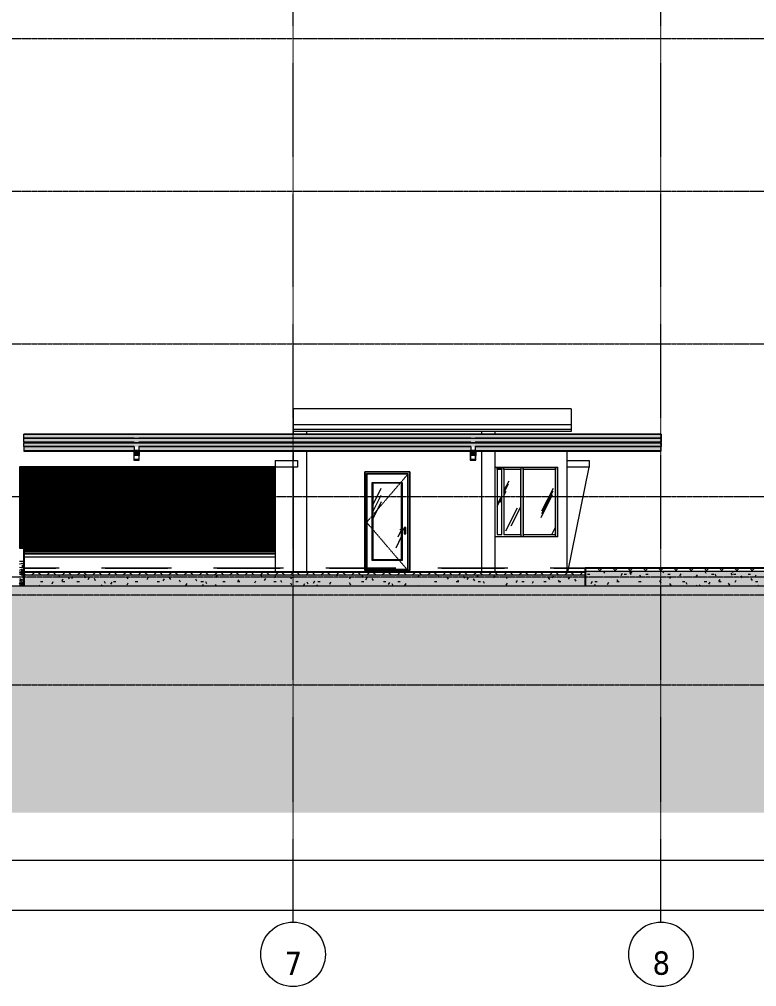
# Model space of a CAD drawing. Header units: millimetres. Extents: x 25061 to 259291, y -8723 to 35400.
# Drawn here: x 63053 to 79485, y -8723 to 12830 of the extents above; entities that cross this region are included whole.
import ezdxf

# ---------------------------------------------------------------- set-up
doc = ezdxf.new("R2010")
doc.units = ezdxf.units.MM
for name, pattern in [('Centre', [31.75, 6.35, -4.7625, 15.875, -4.7625]), ('Dash', [6.35, 3.175, -3.175]), ('Grid Line', [22.225, 12.7, -3.175, 3.175, -3.175])]:
    doc.linetypes.add(name, pattern=pattern)
for name, color, linetype, lineweight in [('0-1', 7, 'Continuous', 5), ('A-ANNO-DIMS', 211, 'Continuous', 9), ('A-ANNO-DIMS-160', 211, 'Continuous', 9), ('A-DETL-GENF-1', 9, 'Continuous', 9), ('A-DETL-GENF-HDLN', 1, 'Dash', 9), ('A-DETL-GENF-HDLN-2', 1, 'Continuous', 9), ('A-DETL-THIN', 151, 'Continuous', 9), ('A-DOOR', 31, 'Continuous', 9), ('A-FLOR', 192, 'Continuous', 9), ('A-FLOR-1', 10, 'Continuous', 25), ('A-FLOR-2', 7, 'Continuous', 9), ('A-FLOR-3', 192, 'Continuous', 25), ('A-FLOR-LEVL-2', 51, 'Centre', 9), ('A-FLOR-MCUT', 51, 'Continuous', 9), ('A-FLOR-PATT-3', 8, 'Continuous', 9), ('A-GLAZ-CURT', 52, 'Continuous', 9), ('A-GLAZ-CWMG', 51, 'Continuous', 9), ('A-WALL', 113, 'Continuous', 9), ('A-WALL-PATT-4', 111, 'Continuous', 9), ('C-PRKG', 70, 'Continuous', 9), ('S-COLS', 52, 'Continuous', 9), ('S-COLS-2', 52, 'Continuous', 18), ('S-GRID-1', 1, 'Grid Line', 9), ('S-GRID-IDEN', 1, 'Continuous', 9)]:
    doc.layers.add(name, color=color, linetype=linetype, lineweight=lineweight)
doc.styles.add('Tahoma_B_1', font='tahomabd.ttf', dxfattribs={"height": 520})
doc.styles.add('UTM Avo', font='', dxfattribs={"width": 0.9, "height": 400})
doc.styles.get('UTM Avo').set_extended_font_data('UTM Avo')
doc.dimstyles.new('1_Dim_chi_tiet_2_5', dxfattribs={"dimscale": 304.8, "dimtxt": 399.720379, "dimasz": 0.629921, "dimexe": 0.524934, "dimexo": 0.0625, "dimgap": 0.052493, "dimtad": 1, "dimdec": 0, "dimrnd": 5, "dimzin": 0, "dimdsep": 46, "dimtxsty": 'UTM Avo', "dimblk1": 'OBLIQUE', "dimblk2": 'OBLIQUE', "dimsah": 1, "dimcen": 0.09, "dimdle": 0.524934, "dimazin": 0, "dimtfac": 1, "dimtdec": 4, "dimtix": 1, "dimtmove": 0, "dimatfit": 3, "dimfxl": 1.049869, "dimfxlon": 1, "dimtvp": 1, "dimtolj": 1, "dimtzin": 0, "dimarcsym": 2})
pattern_1 = [(0, (81080.3, 14125), (650.24, 162.56), [53.645, -434.035, 53.645, -434.035, -2600.96]), (0, (81080.3, 14125), (650.24, 162.56), [-975.36, 53.645, -921.715, 53.645, -434.035, -1137.92]), (0, (81080.3, 14125), (650.24, 162.56), [-2438.4, 53.645, -271.475, 53.645, -759.155]), (120, (81324.14, 14206.28), (-465.9011, 481.8444), [53.645, -434.035, 53.645, -3034.995]), (120, (81324.14, 14206.28), (-465.9011, 481.8444), [-541.325, -434.035, 53.645, -921.715, -1625.6]), (120, (81324.14, 14206.28), (-465.9011, 481.8444), [-1950.72, 53.645, -434.035, 53.645, -1084.275]), (120, (81324.14, 14206.28), (-465.9011, 481.8444), [-2492.045, -271.475, 53.645, -759.155]), (240, (81405.42, 14531.4), (-184.3389, -644.4044), [53.645, -434.035, 53.645, -3034.995]), (240, (81405.42, 14531.4), (-184.3389, -644.4044), [-541.325, -434.035, 53.645, -921.715, -1625.6]), (240, (81405.42, 14531.4), (-184.3389, -644.4044), [-1950.72, 53.645, -434.035, 53.645, -1084.275]), (240, (81405.42, 14531.4), (-184.3389, -644.4044), [-2492.045, -271.475, 53.645, -759.155])]
pattern_2 = [(50, (81080.3, 14125), (291.4942, -25.5022), [30.48, -335.28]), (355, (81080.3, 14125), (-56.389, 305.691), [24.384, -268.224]), (100.451, (81104.6, 14122.88), (235.108, 280.1865), [25.904, -284.944]), (46.184, (81080.3, 14206.28), (433.727, -67.2684), [45.72, -502.92]), (96.636, (81116.45, 14200.67), (379.844, 395.8845), [38.856, -427.416]), (351.184, (81080.3, 14206.3), (379.848, 395.881), [36.576, -402.336]), (21, (81120.94, 14185.96), (242.5828, -163.624), [30.48, -335.28]), (326, (81120.94, 14185.96), (98.883, 294.701), [24.384, -268.224]), (71.451, (81141.16, 14172.33), (341.4672, 131.074), [25.904, -284.944]), (37.5, (81080.3, 14125), (4.9419, 135.28833), [5.364, -259.608, 5.364, -266.924, -269.24]), (37.5, (81080.3, 14125), (4.9419, 135.28833), [-537.261, 5.364, -263.876]), (7.5, (81080.3, 14125), (106.9117, 160.2891), [5.364, -149.88, 5.364, -253.512, -102.616]), (7.5, (81080.3, 14125), (106.9117, 160.2891), [-414.122, 5.364, -97.252]), (327.5, (80989.68, 14125), (216.9455, -9.16625), [5.364, -96.236, 5.364, -311.628, -420.624]), (327.5, (80989.68, 14125), (216.9455, -9.16625), [-418.592, 5.364, -415.26]), (317.5, (80949.04, 14125), (237.007, 40.6827), [5.364, -126.716, 5.364, -205.151, -298.704]), (317.5, (80949.04, 14125), (237.007, 40.6827), [-342.595, 5.364, -293.34])]
pattern_3 = [(45, (81080.3, 14125), (-169.7056, 169.7056), []), (135, (81080.3, 14125), (-169.7056, -169.7056), [])]
pattern_4 = [(63.435, (81283.5, 14226.6), (-817.87, 2453.6), [1016, -609.6, 1016, -609.6, -1292.49]), (63.435, (81283.5, 14226.6), (-817.87, 2453.6), [-3251.2, 406.4, -886.1]), (63.435, (81232.7, 14277.4), (-817.87, 2453.6), [812.8, -1016, 609.6, -609.6, -1495.69]), (63.435, (81232.7, 14277.4), (-817.87, 2453.6), [-3048, 711.2, -784.5]), (63.435, (81232.7, 14429.8), (-817.87, 2453.6), [609.6, -1219.2, 406.4, -609.6, -1698.89]), (63.435, (81232.7, 14429.8), (-817.87, 2453.6), [-2844.8, 914.4, -784.5]), (63.435, (81385.1, 14277.4), (-817.87, 2453.6), [609.6, -1219.2, 508, -2206.89]), (63.435, (81537.5, 14429.8), (-817.87, 2453.6), [304.8, -1524, 203.2, -2511.69]), (63.435, (81283.5, 14683.8), (-817.87, 2453.6), [203.2, -1524, 203.2, -812.8, -1800.49]), (63.435, (81283.5, 14683.8), (-817.87, 2453.6), [-2743.2, 508, -1292.5]), (63.435, (82197.9, 14531.4), (-817.87, 2453.6), [1016, -1524, 1219.2, -804.81]), (63.435, (82197.9, 14379), (-817.87, 2453.6), [1422.4, -1016, 1524, -601.61]), (63.435, (82299.5, 14429.8), (-817.87, 2453.6), [1625.6, -812.8, 1219.2, -886.09]), (63.435, (82451.9, 14582.2), (-817.87, 2453.6), [1016, -1422.4, 812.8, -1292.49]), (63.435, (82299.5, 14887), (-817.87, 2453.6), [508, -2032, 609.6, -1394.09]), (63.435, (82604.3, 14734.6), (-817.87, 2453.6), [406.4, -2032, 406.4, -1698.89])]
pattern_5 = [(63.435, (82989.9, 14236.3), (-0.002, 1625.6), [567.96, -3066.99]), (63.435, (81364.3, 14236.3), (-0.002, 1625.6), [567.96, -3066.99]), (63.435, (83768.1, 14550.35), (-0.002, 1625.6), [567.96, -3066.99]), (63.435, (82142.5, 14550.35), (-0.002, 1625.6), [567.96, -3066.99]), (63.435, (83650.3, 14439.5), (-0.002, 1625.6), [567.96, -3066.99]), (63.435, (82024.7, 14439.5), (-0.002, 1625.6), [567.96, -3066.99]), (63.435, (83530.26, 15074.4), (-0.002, 1625.6), [276.06, -3358.9]), (63.435, (81904.66, 15074.4), (-0.002, 1625.6), [276.06, -3358.9]), (63.435, (83451.74, 14976.15), (-0.002, 1625.6), [567.96, -3066.99]), (63.435, (81826.14, 14976.15), (-0.002, 1625.6), [567.96, -3066.99]), (63.435, (83465.6, 15046.7), (-0.002, 1625.6), [567.96, -3066.99]), (63.435, (81840, 15046.7), (-0.002, 1625.6), [567.96, -3066.99]), (63.435, (82809.74, 14737.2), (-0.002, 1625.6), [567.96, -3066.99]), (63.435, (81184.14, 14737.2), (-0.002, 1625.6), [567.96, -3066.99]), (63.435, (82823.6, 14820.35), (-0.002, 1625.6), [567.96, -3066.99]), (63.435, (81198, 14820.35), (-0.002, 1625.6), [567.96, -3066.99]), (63.435, (82827.3, 14880.3), (-0.002, 1625.6), [567.96, -3066.99]), (63.435, (81201.7, 14880.3), (-0.002, 1625.6), [567.96, -3066.99])]

# ---------------------------------------------------------------- blocks, each defined once
blk = doc.blocks.new('NCV_TKTC_KET CAU_rvt-1-TKCS_MẶT CẮT 1')
at = {"layer": 'A-FLOR-1'}
for p, q in [((63153, 550), (63149, 549)), ((63149, 549), (63149, 347)), ((63153, 348), (63153, 550)), ((63149, 347), (63153, 348))]:
    blk.add_line(p, q, dxfattribs=at)
at = {"layer": 'A-FLOR-2', "flags": 128}
for points in [[(63153, 550), (63152, 550), (63149, 549)], [(63149, 347), (63152, 348), (63153, 348)]]:
    blk.add_lwpolyline(points, dxfattribs=at)
blk = doc.blocks.new('xe oto1 - xe oto-615462-TKCS_MẶT CẮT 1')
at = {"layer": 'C-PRKG'}
for p, q in [((68662.564287, 600), (68162.564287, 600)), ((68162.564287, 600), (68212.564287, 600)), ((68662.564287, 600), (68162.564287, 600)), ((68162.564287, 600), (68662.564287, 600)), ((68212.564287, 600), (68162.564287, 600)), ((68162.564287, 600), (68662.564287, 600)), ((68212.564287, 600), (68662.564287, 600)), ((68662.564287, 600), (68212.564287, 600)), ((68942.564287, 600), (68282.564287, 600)), ((68942.564287, 600), (68282.564287, 600)), ((68362.564287, 600), (68862.564287, 600)), ((68862.564287, 600), (68362.564287, 600)), ((68362.564287, 600), (68862.564287, 600)), ((68862.564287, 600), (68362.564287, 600)), ((70542.564287, 600), (69882.564287, 600)), ((70542.564287, 600), (69882.564287, 600)), ((69962.564287, 600), (70462.564287, 600)), ((70462.564287, 600), (69962.564287, 600)), ((69962.564287, 600), (70462.564287, 600)), ((70462.564287, 600), (69962.564287, 600)), ((70662.564287, 600), (70162.564287, 600)), ((70662.564287, 600), (70162.564287, 600)), ((70162.564287, 600), (70612.564287, 600)), ((70662.564287, 600), (70162.564287, 600)), ((70162.564287, 600), (70662.564287, 600)), ((70612.564287, 600), (70162.564287, 600)), ((70612.564287, 600), (70662.564287, 600)), ((70662.564287, 600), (70612.564287, 600))]:
    blk.add_line(p, q, dxfattribs=at)
blk = doc.blocks.new('DOOR_CW_01 CANH MO-PANEL KINH - DIG_05-1000x2200-CỬA NHÔM KÍNH-2022776-TKCS_MẶT CẮT 1')
at = {"layer": 'A-DETL-GENF-HDLN-2'}
h = blk.add_hatch(dxfattribs=at)
h.set_pattern_fill('FP_13', color=256, style=0, pattern_type=2)
h.set_pattern_definition(pattern_4)
h.paths.add_polyline_path([(71573, 776), (71588, 776), (71588, 1457), (71573, 1457), (71573, 791), (70933, 791), (70933, 2493), (71573, 2493), (71573, 1474), (71588, 1474), (71588, 2508), (70918, 2508), (70918, 776), (70933, 776)])
h = blk.add_hatch(dxfattribs=at)
h.set_pattern_fill('FP_13', color=256, style=0, pattern_type=2)
h.set_pattern_definition(pattern_4)
h.paths.add_polyline_path([(71573, 791), (71573, 1457), (71547, 1457), (71547, 1474), (71573, 1474), (71573, 2493), (70933, 2493), (70933, 791)])
at = {"layer": 'A-DETL-GENF-HDLN'}
for p, q in [((70793, 1623), (71713, 2697)), ((71713, 550), (70793, 1623))]:
    blk.add_line(p, q, dxfattribs=at)
at = {"layer": 'A-DOOR'}
for p, q in [((71753, 2750), (70753, 2750)), ((70753, 2750), (70753, 550)), ((70793, 550), (70793, 2710)), ((70793, 2710), (71713, 2710)), ((70803, 550), (70803, 2700)), ((70803, 2700), (71703, 2700)), ((71703, 2700), (71703, 550)), ((71713, 2710), (71713, 550)), ((71753, 550), (71753, 2750)), ((70918, 2508), (71588, 2508)), ((70918, 776), (70918, 2508)), ((71573, 2493), (70933, 2493)), ((70933, 2493), (70933, 791)), ((71573, 1474), (71573, 2493)), ((71588, 2508), (71588, 1474)), ((71547, 1474), (71573, 1474)), ((71547, 1457), (71547, 1474)), ((71573, 1457), (71547, 1457)), ((71648, 1474), (71573, 1474)), ((71573, 791), (71573, 1457)), ((71648, 1457), (71573, 1457)), ((71588, 1457), (71588, 776)), ((71628, 1506), (71628, 1474)), ((71667, 1506), (71628, 1506)), ((71628, 1457), (71628, 1366)), ((71628, 1366), (71667, 1366)), ((71667, 1366), (71667, 1506)), ((71588, 776), (70918, 776)), ((70933, 791), (71573, 791)), ((70753, 550), (70793, 550)), ((70803, 576), (71703, 576)), ((71713, 550), (71753, 550))]:
    blk.add_line(p, q, dxfattribs=at)
for start, end in [(0, 90), (270, 360)]:
    blk.add_arc((71648, 1466), 8.5, start, end, dxfattribs=at)
blk = doc.blocks.new('NBS_CLDPhysicalSecuritySystems_MtlMeshPnlFncngSym_CLDModsecSecurusS3_InfillPanel - NBS_CLDPhysicalSecuritySystems_MtlMeshPnlFncngSym_CLDModsecSecurusS2_InfillPanel-4716033-TKCS_MẶT CẮT 1')
at = {"layer": ''}
h = blk.add_hatch(dxfattribs=at)
h.set_pattern_fill('FP_15', color=256, style=0, pattern_type=2)
h.set_pattern_definition([(0, (69152.564, 850), (0, 13), []), (90, (69152.564, 850), (-76, 5e-15), [])])
h.paths.add_polyline_path([(63939, 971), (64899, 971), (64899, 2850), (63939, 2850), (63939, 1235)])
h.paths.add_polyline_path([(66939, 971), (67899, 971), (67899, 2850), (66939, 2850), (66939, 1235)])
h.paths.add_polyline_path([(64939, 971), (65899, 971), (65899, 2850), (64939, 2850), (64939, 1235)])
h.paths.add_polyline_path([(67939, 971), (68753, 971), (68753, 2850), (67939, 2850), (67939, 1235)])
h.paths.add_polyline_path([(65939, 971), (66899, 971), (66899, 2850), (65939, 2850), (65939, 1235)])
h.paths.add_polyline_path([(63163, 971), (63899, 971), (63899, 2850), (63053, 2850), (63053, 1050), (63163, 1050)])
for p, q in [((63899, 2850), (63053, 2850)), ((63899, 2850), (63899, 971)), ((63903, 2850), (63899, 2850)), ((63935, 2850), (63903, 2850)), ((63939, 2850), (63935, 2850)), ((64899, 2850), (63938, 2850)), ((63939, 971), (63939, 2850)), ((64899, 2850), (64899, 971)), ((64903, 2850), (64899, 2850)), ((64935, 2850), (64903, 2850)), ((64939, 2850), (64935, 2850)), ((65899, 2850), (64938, 2850)), ((64939, 971), (64939, 2850)), ((65899, 2850), (65899, 971)), ((65903, 2850), (65899, 2850)), ((65935, 2850), (65903, 2850)), ((65939, 2850), (65935, 2850)), ((66899, 2850), (65938, 2850)), ((65939, 971), (65939, 2850)), ((66899, 2850), (66899, 971)), ((66903, 2850), (66899, 2850)), ((66935, 2850), (66903, 2850)), ((66939, 2850), (66935, 2850)), ((67899, 2850), (66938, 2850)), ((66939, 971), (66939, 2850)), ((67899, 2850), (67899, 971)), ((67903, 2850), (67899, 2850)), ((67935, 2850), (67903, 2850)), ((67939, 2850), (67935, 2850)), ((68753, 2850), (67938, 2850)), ((67939, 971), (67939, 2850)), ((68753, 971), (63163, 971)), ((63163, 930), (68753, 930)), ((63903, 971), (63899, 971)), ((63935, 971), (63903, 971)), ((63938, 971), (63935, 971)), ((64903, 971), (64899, 971)), ((64935, 971), (64903, 971)), ((64938, 971), (64935, 971)), ((65903, 971), (65899, 971)), ((65935, 971), (65903, 971)), ((65938, 971), (65935, 971)), ((66903, 971), (66899, 971)), ((66935, 971), (66903, 971)), ((66938, 971), (66935, 971)), ((67903, 971), (67899, 971)), ((67935, 971), (67903, 971)), ((67938, 971), (67935, 971))]:
    blk.add_line(p, q, dxfattribs=at)
blk = doc.blocks.new('System Panel - Glazed-2035462-TKCS_MẶT CẮT 1')
at = {"layer": 'A-GLAZ-CURT'}
h = blk.add_hatch(dxfattribs=at)
h.set_pattern_fill('FP_2', color=256, style=0, pattern_type=2)
h.set_pattern_definition(pattern_5)
h.paths.add_polyline_path([(75002.564287, 1350), (75002.564287, 2800), (74277.564287, 2800), (74277.564287, 1350)])
for p, q in [((75002.564287, 2800), (74277.564287, 2800)), ((74277.564287, 2800), (74277.564287, 1350)), ((75002.564287, 1350), (75002.564287, 2800)), ((74277.564287, 1350), (75002.564287, 1350))]:
    blk.add_line(p, q, dxfattribs=at)
blk = doc.blocks.new('Rectangular Mullion - 50 x 100mm-4738934-TKCS_MẶT CẮT 1')
at = {"layer": 'A-GLAZ-CWMG'}
blk.add_hatch(color=256, dxfattribs=at).paths.add_polyline_path([(73803, 2800), (73803, 2850), (73703, 2850), (73703, 2800)])
for p, q in [((73703, 2800), (73703, 2850)), ((73803, 2850), (73803, 2800))]:
    blk.add_line(p, q, dxfattribs=at)
blk = doc.blocks.new('Rectangular Mullion - 50 x 100mm-2035464-TKCS_MẶT CẮT 1')
at = {"layer": 'A-GLAZ-CWMG'}
blk.add_hatch(color=256, dxfattribs=at).paths.add_polyline_path([(75052.564287, 1300), (75052.564287, 2850), (75002.564287, 2850), (75002.564287, 1300)])
for p, q in [((75002.564287, 2800), (75002.564287, 2850)), ((75002.564287, 1300), (75002.564287, 1350))]:
    blk.add_line(p, q, dxfattribs=at)
blk = doc.blocks.new('System Panel - Glazed-4709710-TKCS_MẶT CẮT 1')
at = {"layer": 'A-GLAZ-CURT'}
h = blk.add_hatch(dxfattribs=at)
h.set_pattern_fill('FP_2', color=256, style=0, pattern_type=2)
h.set_pattern_definition(pattern_5)
h.paths.add_polyline_path([(73948, 1350), (74228, 1350), (74228, 2800), (73853, 2800), (73853, 1350)])
for p, q in [((74228, 2800), (73853, 2800)), ((73853, 2800), (73853, 1350)), ((74228, 1350), (74228, 2800)), ((73853, 1350), (74228, 1350))]:
    blk.add_line(p, q, dxfattribs=at)
blk = doc.blocks.new('Rectangular Mullion - 50 x 100mm-2023108-TKCS_MẶT CẮT 1')
at = {"layer": 'A-GLAZ-CWMG'}
blk.add_hatch(color=256, dxfattribs=at).paths.add_polyline_path([(75002.564287, 2800), (75002.564287, 2850), (74277.564287, 2850), (74277.564287, 2800)])
for p, q in [((74277.564287, 2800), (74277.564287, 2850)), ((75002.564287, 2850), (75002.564287, 2800))]:
    blk.add_line(p, q, dxfattribs=at)
blk = doc.blocks.new('Rectangular Mullion - 50 x 100mm-2035461-TKCS_MẶT CẮT 1')
at = {"layer": 'A-GLAZ-CWMG'}
blk.add_hatch(color=256, dxfattribs=at).paths.add_polyline_path([(74277.564287, 1300), (74277.564287, 2850), (74227.564287, 2850), (74227.564287, 1300)])
for p, q in [((74227.564287, 2850), (74227.564287, 2800)), ((74277.564287, 2850), (74277.564287, 2800)), ((74227.564287, 1350), (74227.564287, 1300)), ((74277.564287, 1350), (74277.564287, 1300))]:
    blk.add_line(p, q, dxfattribs=at)
blk = doc.blocks.new('TRỤ ĐỂ XE - TRỤ ĐỂ XE-2599185-TKCS_MẶT CẮT 1')
at = {"layer": 'S-COLS'}
blk.add_hatch(color=256, dxfattribs=at).paths.add_polyline_path([(65713, 3123), (65713, 3223), (65613, 3223), (65613, 3123)])
for p, q in [((65613, 3501), (65613, 3492)), ((65713, 3501), (65713, 3492)), ((65613, 3409), (65613, 3393)), ((65613, 3309), (65613, 3223)), ((65713, 3409), (65713, 3393)), ((65713, 3309), (65713, 3223)), ((65603, 3207), (65603, 3115)), ((65613, 3123), (65613, 3115)), ((65713, 3123), (65713, 3115)), ((65723, 3207), (65723, 3115))]:
    blk.add_line(p, q, dxfattribs=at)
at = {"layer": 'S-COLS-2'}
for p, q in [((65613, 3115), (65603, 3115)), ((65603, 3115), (65603, 3011)), ((65713, 3223), (65613, 3223)), ((65613, 3223), (65613, 3123)), ((65613, 3123), (65713, 3123)), ((65613, 3022), (65613, 3115)), ((65713, 3022), (65613, 3022)), ((65713, 3123), (65713, 3223)), ((65723, 3115), (65713, 3115)), ((65713, 3115), (65713, 3022)), ((65723, 3011), (65723, 3115)), ((65603, 3011), (65723, 3011))]:
    blk.add_line(p, q, dxfattribs=at)
blk = doc.blocks.new('System Panel - Glazed-4738936-TKCS_MẶT CẮT 1')
at = {"layer": 'A-GLAZ-CURT'}
h = blk.add_hatch(dxfattribs=at)
h.set_pattern_fill('FP_2', color=256, style=0, pattern_type=2)
h.set_pattern_definition(pattern_5)
h.paths.add_polyline_path([(73803, 1350), (73803, 2800), (73703, 2800), (73703, 1350)])
for p, q in [((73803, 2800), (73703, 2800)), ((73703, 2800), (73703, 1350)), ((73803, 1350), (73803, 2800)), ((73703, 1350), (73803, 1350))]:
    blk.add_line(p, q, dxfattribs=at)
blk = doc.blocks.new('Rectangular Mullion - 50 x 100mm-4709699-TKCS_MẶT CẮT 1')
at = {"layer": 'A-GLAZ-CWMG'}
blk.add_hatch(color=256, dxfattribs=at).paths.add_polyline_path([(74228, 2800), (74228, 2850), (73853, 2850), (73853, 2800), (73948, 2800)])
for p, q in [((73853, 2800), (73853, 2850)), ((74228, 2850), (74228, 2800))]:
    blk.add_line(p, q, dxfattribs=at)
blk = doc.blocks.new('Rectangular Mullion - 40 x 80mm-4717267-TKCS_MẶT CẮT 1')
at = {"layer": 'A-GLAZ-CWMG'}
for points in [[(73948, 3581), (77353, 3581), (77353, 3585), (63153, 3585), (63153, 3581), (72349, 3581)], [(73948, 3501), (77353, 3501), (77353, 3581), (63153, 3581), (63153, 3501), (73213, 3501)]]:
    blk.add_hatch(color=256, dxfattribs=at).paths.add_polyline_path(points)
for p, q in [((63153, 3581), (63153, 3585)), ((77353, 3585), (63153, 3585)), ((63153, 3501), (63153, 3581)), ((77353, 3581), (63153, 3581)), ((65613, 3501), (63153, 3501)), ((73113, 3501), (65713, 3501)), ((77353, 3501), (73213, 3501)), ((77353, 3585), (77353, 3581)), ((77353, 3581), (77353, 3501))]:
    blk.add_line(p, q, dxfattribs=at)
blk = doc.blocks.new('System Panel - Glazed-V123-TKCS_MẶT CẮT 1')
at = {"layer": 'A-GLAZ-CURT'}
h = blk.add_hatch(dxfattribs=at)
h.set_pattern_fill('FP_30', color=256, style=0, pattern_type=2)
h.set_pattern_definition([(11.254, (82989.92, 3337.83), (0.0006, 161.737), [258.979, -1398.491]), (11.254, (81364.32, 3337.83), (0.0006, 161.737), [258.979, -1398.491]), (11.254, (83768.1, 3369.07), (0.0006, 161.737), [258.979, -1398.491]), (11.254, (82142.5, 3369.07), (0.0006, 161.737), [258.979, -1398.491]), (11.254, (83650.32, 3358.04), (0.0006, 161.737), [258.979, -1398.491]), (11.254, (82024.72, 3358.04), (0.0006, 161.737), [258.979, -1398.491]), (11.254, (83530.26, 3421.21), (0.0006, 161.737), [125.876, -1531.594]), (11.254, (81904.66, 3421.21), (0.0006, 161.737), [125.876, -1531.594]), (11.254, (83451.74, 3411.44), (0.0006, 161.737), [258.979, -1398.491]), (11.254, (81826.14, 3411.44), (0.0006, 161.737), [258.979, -1398.491]), (11.254, (83465.6, 3418.45), (0.0006, 161.737), [258.979, -1398.491]), (11.254, (81840, 3418.45), (0.0006, 161.737), [258.979, -1398.491]), (11.254, (82809.74, 3387.66), (0.0006, 161.737), [258.979, -1398.491]), (11.254, (81184.14, 3387.66), (0.0006, 161.737), [258.979, -1398.491]), (11.254, (82823.6, 3395.93), (0.0006, 161.737), [258.979, -1398.491]), (11.254, (81198, 3395.93), (0.0006, 161.737), [258.979, -1398.491]), (11.254, (82827.33, 3401.9), (0.0006, 161.737), [258.979, -1398.491]), (11.254, (81201.73, 3401.9), (0.0006, 161.737), [258.979, -1398.491])])
h.paths.add_polyline_path([(77353, 3219), (77353, 3307), (73213, 3307), (73213, 3219), (73948, 3219)])
h.paths.add_polyline_path([(68349, 3219), (73113, 3219), (73113, 3307), (65713, 3307), (65713, 3219), (67550, 3219)])
h.paths.add_polyline_path([(63153, 3219), (65613, 3219), (65613, 3307), (63153, 3307)])
for p, q in [((65613, 3307), (63153, 3307)), ((63153, 3307), (63153, 3219)), ((73113, 3307), (65713, 3307)), ((77353, 3307), (73213, 3307)), ((77353, 3219), (77353, 3307)), ((77353, 3219), (63153, 3219)), ((63153, 3219), (63153, 3207)), ((63153, 3207), (77353, 3207)), ((77353, 3207), (77353, 3219))]:
    blk.add_line(p, q, dxfattribs=at)
blk = doc.blocks.new('Rectangular Mullion - 40 x 80mm-4717265-TKCS_MẶT CẮT 1')
at = {"layer": 'A-GLAZ-CWMG'}
for points in [[(73948, 3389), (77353, 3389), (77353, 3393), (63153, 3393), (63153, 3389), (72349, 3389)], [(73948, 3309), (77353, 3309), (77353, 3389), (63153, 3389), (63153, 3309), (73213, 3309)]]:
    blk.add_hatch(color=256, dxfattribs=at).paths.add_polyline_path(points)
for p, q in [((63153, 3389), (63153, 3393)), ((77353, 3393), (63153, 3393)), ((63153, 3309), (63153, 3389)), ((77353, 3389), (63153, 3389)), ((65613, 3309), (63153, 3309)), ((73113, 3309), (65713, 3309)), ((77353, 3309), (73213, 3309)), ((77353, 3393), (77353, 3389)), ((77353, 3389), (77353, 3309))]:
    blk.add_line(p, q, dxfattribs=at)
blk = doc.blocks.new('FP_124-TKCS_MẶT CẮT 1')
at = {"layer": 'A-WALL-PATT-4'}
for p, q in [((63053, 699), (63061, 699)), ((63061, 699), (63100, 705)), ((63100, 705), (63116, 711)), ((63116, 711), (63133, 699)), ((63120, 619), (63124, 665)), ((63133, 699), (63144, 699)), ((63053, 625), (63095, 619)), ((63053, 559), (63090, 571)), ((63053, 525), (63075, 522)), ((63053, 500), (63058, 498)), ((63053, 471), (63077, 467)), ((63058, 498), (63081, 504)), ((63075, 522), (63098, 528)), ((63077, 467), (63099, 455)), ((63081, 504), (63097, 491)), ((63090, 571), (63116, 571)), ((63104, 470), (63094, 470)), ((63095, 619), (63116, 613)), ((63097, 510), (63105, 516)), ((63097, 510), (63107, 498)), ((63097, 491), (63110, 473)), ((63098, 528), (63116, 546)), ((63099, 455), (63116, 443)), ((63105, 516), (63116, 528)), ((63107, 498), (63116, 491)), ((63108, 500), (63113, 453)), ((63109, 510), (63116, 516)), ((63109, 510), (63116, 504)), ((63110, 473), (63116, 473)), ((63116, 613), (63134, 613)), ((63116, 571), (63134, 558)), ((63133, 534), (63116, 546)), ((63116, 528), (63126, 528)), ((63116, 516), (63123, 516)), ((63123, 516), (63116, 504)), ((63127, 510), (63116, 491)), ((63116, 473), (63125, 485)), ((63116, 443), (63134, 461)), ((63125, 485), (63134, 510)), ((63126, 528), (63130, 522)), ((63130, 522), (63127, 510)), ((63133, 534), (63140, 528)), ((63134, 613), (63143, 626)), ((63134, 558), (63143, 558)), ((63134, 510), (63140, 510)), ((63134, 461), (63141, 473)), ((63140, 510), (63144, 498)), ((63053, 418), (63059, 418)), ((63053, 368), (63082, 363)), ((63053, 317), (63061, 321)), ((63053, 290), (63070, 284)), ((63061, 272), (63053, 275)), ((63053, 263), (63061, 260)), ((63061, 260), (63053, 257)), ((63053, 248), (63059, 248)), ((63053, 235), (63062, 235)), ((63059, 418), (63092, 409)), ((63059, 248), (63072, 266)), ((63061, 321), (63088, 309)), ((63072, 266), (63061, 272)), ((63062, 235), (63074, 254)), ((63070, 284), (63085, 278)), ((63074, 254), (63093, 260)), ((63075, 211), (63096, 229)), ((63082, 363), (63116, 345)), ((63085, 278), (63101, 266)), ((63088, 309), (63105, 290)), ((63092, 409), (63116, 400)), ((63093, 260), (63106, 254)), ((63096, 229), (63116, 229)), ((63101, 266), (63116, 266)), ((63105, 290), (63116, 302)), ((63106, 254), (63116, 254)), ((63116, 400), (63134, 418)), ((63116, 345), (63129, 345)), ((63116, 302), (63130, 296)), ((63116, 266), (63121, 266)), ((63116, 254), (63125, 260)), ((63116, 229), (63131, 235)), ((63121, 266), (63129, 272)), ((63125, 260), (63133, 254)), ((63129, 345), (63142, 370)), ((63129, 272), (63135, 272)), ((63130, 296), (63140, 309)), ((63131, 235), (63141, 217)), ((63133, 254), (63138, 248)), ((63134, 418), (63144, 418)), ((63135, 272), (63140, 284)), ((63142, 278), (63137, 260)), ((63137, 260), (63141, 248)), ((63138, 248), (63142, 235)), ((63140, 309), (63144, 321)), ((63140, 284), (63143, 290)), ((63140, 260), (63142, 266)), ((63142, 254), (63140, 260)), ((63141, 248), (63144, 248)), ((63144, 272), (63142, 278)), ((63142, 266), (63144, 260)), ((63144, 260), (63142, 254)), ((63142, 235), (63144, 235)), ((63143, 290), (63144, 284)), ((63144, 266), (63144, 272)), ((63144, 248), (63144, 266)), ((63053, 215), (63075, 211))]:
    blk.add_line(p, q, dxfattribs=at)
blk = doc.blocks.new('Grid - M_Grid Head - Circle-353313-TKCS_MẶT CẮT 1')
at = {"layer": 'S-GRID-IDEN'}
blk.add_circle((33652.564287, -8003.082963), 720, dxfattribs=at)
blk = doc.blocks.new('DIMBLOCK32-TKCS_MẶT CẮT 1')
at = {"layer": 'A-ANNO-DIMS-160'}
for p, q in [((54953, -5582), (54953, -6062)), ((54953, -5902), (54953, -5582)), ((105953, -5582), (105953, -6062)), ((105953, -5902), (105953, -5582)), ((54953, -5902), (105953, -5902))]:
    blk.add_line(p, q, dxfattribs=at)
at = {"layer": 'A-ANNO-DIMS-160', "lineweight": 25}
for p, q in [((54953, -5902), (55049, -5806)), ((105953, -5902), (106049, -5806)), ((54953, -5902), (54857, -5998)), ((105953, -5902), (105857, -5998))]:
    blk.add_line(p, q, dxfattribs=at)
at = {"layer": 'A-ANNO-DIMS-160', "color": 0, "insert": (79768, -5382), "char_height": 400, "width": 1643.29, "attachment_point": 1, "line_spacing_factor": 1.110334, "style": 'UTM Avo'}
blk.add_mtext('51000', dxfattribs=at)
blk = doc.blocks.new('_Oblique')
at = {"color": 0, "linetype": 'ByBlock', "lineweight": -2}
blk.add_line((-0.5, -0.5), (0.5, 0.5), dxfattribs=at)
blk = doc.blocks.new('DIMBLOCK40-TKCS_MẶT CẮT 1')
at = {"layer": 'A-ANNO-DIMS-160'}
for p, q in [((33653, -6702), (33653, -7182)), ((33653, -7022), (33653, -6702)), ((127253, -6702), (127253, -7182)), ((127253, -7022), (127253, -6702)), ((33493, -7022), (127413, -7022))]:
    blk.add_line(p, q, dxfattribs=at)
at = {"layer": 'A-ANNO-DIMS-160', "lineweight": 25}
for p, q in [((33653, -7022), (33557, -7118)), ((33653, -7022), (33749, -6926)), ((127253, -7022), (127157, -7118)), ((127253, -7022), (127349, -6926))]:
    blk.add_line(p, q, dxfattribs=at)
at = {"layer": 'A-ANNO-DIMS-160', "color": 0, "insert": (79768, -6502), "char_height": 400, "width": 1643.29, "attachment_point": 1, "line_spacing_factor": 1.110334, "style": 'UTM Avo'}
blk.add_mtext('93600', dxfattribs=at)

msp = doc.modelspace()

# ---------------------------------------------------------------- hatches: boundary and pattern name
at = {"layer": 'A-DETL-GENF-1'}
h = msp.add_hatch(dxfattribs=at)
h.set_pattern_fill('FP_32', color=256, style=0, pattern_type=2)
h.set_pattern_definition([(0, (81080.3, 14125), (774.192, 774.192), [774.192, -774.192]), (0, (81080.3, 14415.3), (774.192, 774.192), [774.192, -774.192]), (0, (81080.3, 14705.64), (774.192, 774.192), [774.192, -774.192]), (90, (81177.1, 14802.4), (-774.192, 774.192), [774.192, -774.192]), (90, (81467.4, 14802.4), (-774.192, 774.192), [774.192, -774.192]), (90, (81757.7, 14802.4), (-774.192, 774.192), [774.192, -774.192])])
h.paths.add_polyline_path([(29155.7, -4846.7), (131539.2, -4846.7), (131539.2, -172.5), (129801.5, -74.5), (127252.6, -74.5), (127252.6, -2750), (126852.6, -2750), (126852.6, -2350), (122802.7, -2350), (122802.7, -2750), (122402.7, -2750), (122402.7, -2350), (118552.2, -2350), (118552.2, -2750), (118152.4, -2750), (118152.4, -2350), (115052.8, -2350), (115052.8, -2750), (114652.8, -2750), (114652.8, -2350), (111633.9, -2350), (111633.9, -2750), (111215.1, -2750), (111215.1, -2350), (107235.6, -2350), (107235.6, -3550), (107285.6, -3550), (107285.6, -3600), (105055, -3600), (105055, -3550), (105105, -3550), (105105, -2050), (105952.6, -2050), (105952.6, 200), (54952.6, 200), (54952.6, -2050), (55792.6, -2050), (55792.6, -3550), (55842.6, -3550), (55842.6, -3600), (53619.6, -3600), (53619.6, -3550), (53669.6, -3550), (53669.6, -2350), (49690, -2350), (49690, -2750), (49273.2, -2750), (49273.2, -2350), (46252.6, -2350), (46252.6, -2750), (45852.6, -2750), (45852.6, -2350), (42752.6, -2350), (42752.6, -2750), (42352.6, -2750), (42352.6, -2350), (38502.7, -2350), (38502.7, -2750), (38102.7, -2750), (38102.7, -2350), (34052.6, -2350), (34052.6, -2750), (33652.6, -2750), (33652.6, 0), (31103.5, 0), (29155.7, -121.7), (29155.7, -4610)])
at = {"layer": 'A-FLOR-PATT-3'}
h = msp.add_hatch(dxfattribs=at)
h.set_pattern_fill('FP_10', color=256, style=0, pattern_type=2)
h.set_pattern_definition(pattern_3)
h.paths.add_polyline_path([(73948.5, 442.8), (75662.6, 442.8), (75662.6, 512.9), (63152.6, 512.9), (63152.6, 442.8), (72348.8, 442.8)])
h = msp.add_hatch(dxfattribs=at)
h.set_pattern_fill('FP_1', color=256, style=0, pattern_type=2)
h.set_pattern_definition(pattern_1)
h.paths.add_polyline_path([(73948.5, 200), (75662.6, 200), (75662.6, 442.8), (63152.6, 442.8), (63152.6, 200), (72348.8, 200)])
h = msp.add_hatch(dxfattribs=at)
h.set_pattern_fill('FP_9', color=256, style=0, pattern_type=2)
h.set_pattern_definition(pattern_2)
h.paths.add_polyline_path([(73948.5, 200), (75662.6, 200), (75662.6, 442.8), (63152.6, 442.8), (63152.6, 200), (72348.8, 200)])
h = msp.add_hatch(dxfattribs=at)
h.set_pattern_fill('FP_10', color=256, style=0, pattern_type=2)
h.set_pattern_definition(pattern_3)
h.paths.add_polyline_path([(85146.7, 530), (85242.6, 530), (85242.6, 600), (75662.6, 600), (75662.6, 530), (83546.9, 530)])
h = msp.add_hatch(dxfattribs=at)
h.set_pattern_fill('FP_1', color=256, style=0, pattern_type=2)
h.set_pattern_definition(pattern_1)
h.paths.add_polyline_path([(85146.7, 200), (85242.6, 200), (85242.6, 530), (75662.6, 530), (75662.6, 200), (83546.9, 200)])
h = msp.add_hatch(dxfattribs=at)
h.set_pattern_fill('FP_9', color=256, style=0, pattern_type=2)
h.set_pattern_definition(pattern_2)
h.paths.add_polyline_path([(85146.7, 200), (85242.6, 200), (85242.6, 530), (75662.6, 530), (75662.6, 200), (83546.9, 200)])

# ---------------------------------------------------------------- linework, layer by layer
at = {"layer": 'A-DETL-THIN'}
msp.add_line((105952.6, 200), (54952.6, 200), dxfattribs=at)
at = {"layer": 'A-FLOR'}
for p, q in [((69152.6, 3800), (75352.6, 3800)), ((69152.6, 3700), (69152.6, 3650)), ((75352.6, 3700), (75352.6, 3650)), ((75352.6, 3650), (69152.6, 3650)), ((68752.6, 3000), (69252.6, 3000)), ((68752.6, 3000), (68752.6, 2850)), ((69252.6, 2850), (68752.6, 2850)), ((69252.6, 3000), (69252.6, 2850)), ((75252.6, 3000), (75752.6, 3000)), ((75252.6, 3000), (75252.6, 2850)), ((75752.6, 2850), (75252.6, 2850)), ((75752.6, 3000), (75752.6, 2850)), ((75293.4, 600), (75662.6, 600)), ((63098.2, 325.5), (63052.9, 325.5)), ((63152.6, 325.5), (63151.7, 325.5))]:
    msp.add_line(p, q, dxfattribs=at)
at = {"layer": 'A-FLOR-3'}
for p, q in [((75662.6, 512.9), (63152.6, 512.9)), ((63152.6, 512.9), (63152.6, 200)), ((85242.6, 600), (75662.6, 600)), ((75662.6, 600), (75662.6, 200))]:
    msp.add_line(p, q, dxfattribs=at)
at = {"layer": 'A-FLOR-LEVL-2'}
for p, q in [((25061.1, 12400), (134152.6, 12400)), ((25061.1, 9000), (134152.6, 9000)), ((25061.1, 5600), (134152.6, 5600)), ((25061.1, 2200), (134152.6, 2200)), ((134152.6, 400), (25061.1, 400)), ((132120.6, 0), (25061.1, 0)), ((25061.1, -2000), (132120.6, -2000))]:
    msp.add_line(p, q, dxfattribs=at)
at = {"layer": 'A-FLOR-MCUT'}
for p, q in [((75662.6, 442.8), (63152.6, 442.8)), ((85242.6, 530), (75662.6, 530))]:
    msp.add_line(p, q, dxfattribs=at)
at = {"layer": 'A-WALL'}
for p, q in [((75352.6, 4150), (69152.6, 4150)), ((69152.6, 4150), (69152.6, 3700)), ((75352.6, 4150), (75352.6, 3700)), ((69152.6, 3700), (75352.6, 3700)), ((73112.6, 3400), (69452.6, 3400)), ((73352.6, 3400), (73212.6, 3400)), ((75252.6, 3400), (73652.6, 3400)), ((75252.6, 3400), (75252.6, 3392.5)), ((75252.6, 3308.9), (75252.6, 3306.9)), ((75252.6, 3206.7), (75252.6, 3000)), ((68752.6, 2850), (68752.6, 512.9)), ((73652.6, 2850), (75052.6, 2850)), ((75052.6, 1300), (75052.6, 2850)), ((75252.6, 2850), (75252.6, 512.9)), ((75275.6, 512.9), (75752.6, 2850)), ((70752.6, 550), (70752.6, 2750)), ((70752.6, 2750), (71752.6, 2750)), ((71752.6, 2750), (71752.6, 550)), ((75052.6, 1300), (73652.6, 1300)), ((63052.6, 1050), (63162.6, 1050)), ((63152.6, 512.9), (63152.6, 1050)), ((63162.6, 1050), (63162.6, 512.9)), ((63152.6, 750), (63052.6, 750)), ((68752.6, 850), (63162.6, 850)), ((71752.6, 550), (70752.6, 550))]:
    msp.add_line(p, q, dxfattribs=at)
at = {"layer": 'S-COLS'}
for p, q in [((69152.6, 3650), (69152.6, 3584.5)), ((69152.6, 3500.9), (69152.6, 3492)), ((69452.6, 3650), (69452.6, 3584.5)), ((69452.6, 3500.9), (69452.6, 3492)), ((73352.6, 3650), (73352.6, 3584.5)), ((73352.6, 3500.9), (73352.6, 3492)), ((73652.6, 3650), (73652.6, 3584.5)), ((73652.6, 3500.9), (73652.6, 3492)), ((69152.6, 3408.4), (69152.6, 3392.5)), ((69152.6, 3308.9), (69152.6, 3306.9)), ((69452.6, 3408.4), (69452.6, 3392.5)), ((69452.6, 3308.9), (69452.6, 3306.9)), ((73352.6, 3408.4), (73352.6, 3392.5)), ((73352.6, 3308.9), (73352.6, 3306.9)), ((73652.6, 3408.4), (73652.6, 3392.5)), ((73652.6, 3308.9), (73652.6, 3306.9)), ((69152.6, 3206.7), (69152.6, 3000)), ((69452.6, 3206.7), (69452.6, 512.9)), ((73352.6, 3206.7), (73352.6, 512.9)), ((73652.6, 3206.7), (73652.6, 512.9)), ((69152.6, 2850), (69152.6, 512.9))]:
    msp.add_line(p, q, dxfattribs=at)
at = {"layer": 'S-GRID-1'}
for p, q in [((69152.6, -3283.1), (69152.6, 30285.9)), ((77352.6, -3283.1), (77352.6, 30285.9)), ((69152.6, -7283.1), (69152.6, -3283.1)), ((77352.6, -7283.1), (77352.6, -3283.1))]:
    msp.add_line(p, q, dxfattribs=at)

# ---------------------------------------------------------------- block references
at = {"layer": ''}
msp.add_blockref('NBS_CLDPhysicalSecuritySystems_MtlMeshPnlFncngSym_CLDModsecSecurusS3_InfillPanel - NBS_CLDPhysicalSecuritySystems_MtlMeshPnlFncngSym_CLDModsecSecurusS2_InfillPanel-4716033-TKCS_MẶT CẮT 1', (0, 0), dxfattribs=at)
at = {"layer": '0-1'}
msp.add_blockref('NCV_TKTC_KET CAU_rvt-1-TKCS_MẶT CẮT 1', (0, 0), dxfattribs=at)
at = {"layer": 'A-DOOR'}
msp.add_blockref('DOOR_CW_01 CANH MO-PANEL KINH - DIG_05-1000x2200-CỬA NHÔM KÍNH-2022776-TKCS_MẶT CẮT 1', (0, 0), dxfattribs=at)
at = {"layer": 'A-GLAZ-CURT'}
for name in ['System Panel - Glazed-V123-TKCS_MẶT CẮT 1', 'System Panel - Glazed-4738936-TKCS_MẶT CẮT 1', 'System Panel - Glazed-4709710-TKCS_MẶT CẮT 1', 'System Panel - Glazed-2035462-TKCS_MẶT CẮT 1']:
    msp.add_blockref(name, (0, 0), dxfattribs=at)
at = {"layer": 'A-GLAZ-CWMG'}
for name, p in [('Rectangular Mullion - 40 x 80mm-4717267-TKCS_MẶT CẮT 1', (0, 0)), ('Rectangular Mullion - 40 x 80mm-4717265-TKCS_MẶT CẮT 1', (0, 99.5)), ('Rectangular Mullion - 40 x 80mm-4717265-TKCS_MẶT CẮT 1', (0, 0)), ('Rectangular Mullion - 50 x 100mm-4738934-TKCS_MẶT CẮT 1', (0, 0)), ('Rectangular Mullion - 50 x 100mm-4709699-TKCS_MẶT CẮT 1', (0, 0)), ('Rectangular Mullion - 50 x 100mm-2035461-TKCS_MẶT CẮT 1', (0, 0)), ('Rectangular Mullion - 50 x 100mm-2023108-TKCS_MẶT CẮT 1', (0, 0)), ('Rectangular Mullion - 50 x 100mm-2035464-TKCS_MẶT CẮT 1', (0, 0))]:
    msp.add_blockref(name, p, dxfattribs=at)
at = {"layer": 'A-WALL'}
msp.add_blockref('FP_124-TKCS_MẶT CẮT 1', (0, 0), dxfattribs=at)
at = {"layer": 'C-PRKG'}
for p in [(-5000, 0), (-2500, 0), (0, 0), (2500, 0), (5000, 0)]:
    msp.add_blockref('xe oto1 - xe oto-615462-TKCS_MẶT CẮT 1', p, dxfattribs=at)
at = {"layer": 'S-COLS'}
for p in [(0, 0), (7500, 0)]:
    msp.add_blockref('TRỤ ĐỂ XE - TRỤ ĐỂ XE-2599185-TKCS_MẶT CẮT 1', p, dxfattribs=at)
at = {"layer": 'S-GRID-IDEN'}
for p in [(35500, 0), (43700, 0)]:
    msp.add_blockref('Grid - M_Grid Head - Circle-353313-TKCS_MẶT CẮT 1', p, dxfattribs=at)

# ---------------------------------------------------------------- dimensions: what is measured, and where the dimension line sits
at = {"layer": 'A-ANNO-DIMS'}
for base, p1, p2, override, picture, middle in [((105952.6, -5901.8), (54952.6, -5581.8), (105952.6, -5581.8), {"dimpost": '<>', "dimfxl": 51000}, 'DIMBLOCK32-TKCS_MẶT CẮT 1', (80452.6, -5678.8)), ((127252.6, -7021.8), (33652.6, -6701.8), (127252.6, -6701.8), {"dimpost": '<>', "dimfxl": 93600}, 'DIMBLOCK40-TKCS_MẶT CẮT 1', (80452.6, -6798.8))]:
    dim = msp.add_linear_dim(base=base, p1=p1, p2=p2, dimstyle='1_Dim_chi_tiet_2_5', override=override, dxfattribs=at)
    dim.commit()
    dim.dimension.update_dxf_attribs({"geometry": picture, "text_midpoint": middle})

# ---------------------------------------------------------------- next in the draw order: texts
at = {"layer": 'S-GRID-IDEN', "char_height": 520, "width": 465.6, "attachment_point": 5, "line_spacing_factor": 0.996129, "style": 'Tahoma_B_1', "bg_fill": 3, "box_fill_scale": 1.25, "bg_fill_color": 256, "bg_fill_true_color": 13158600, "bg_fill_transparency": 0}
for s, insert in [('\\pt2031.9988,4063.9976,6096.0016,8128.0004,10159.9992,12191.998,14224.002,16256.0008,18287.9996,20319.9984,22352.0024,24384.0012,26416,28447.9988,30479.9976,32512.0016,34544.0004,36575.9992,38607.998,40640.002,42672.0008,44703.9996,46735.9984,48768.0024,50800.0012,52832,54863.9988,56895.9976,58928.0016,60960.0004,62991.9992,65023.998;7', (69160.1, -8202.8)), ('\\pt2031.9988,4063.9976,6096.0016,8128.0004,10159.9992,12191.998,14224.002,16256.0008,18287.9996,20319.9984,22352.0024,24384.0012,26416,28447.9988,30479.9976,32512.0016,34544.0004,36575.9992,38607.998,40640.002,42672.0008,44703.9996,46735.9984,48768.0024,50800.0012,52832,54863.9988,56895.9976,58928.0016,60960.0004,62991.9992,65023.998;8', (77360.1, -8202.8))]:
    msp.add_mtext(s, dxfattribs=dict(at, insert=insert))

doc.saveas('drawing.dxf')
